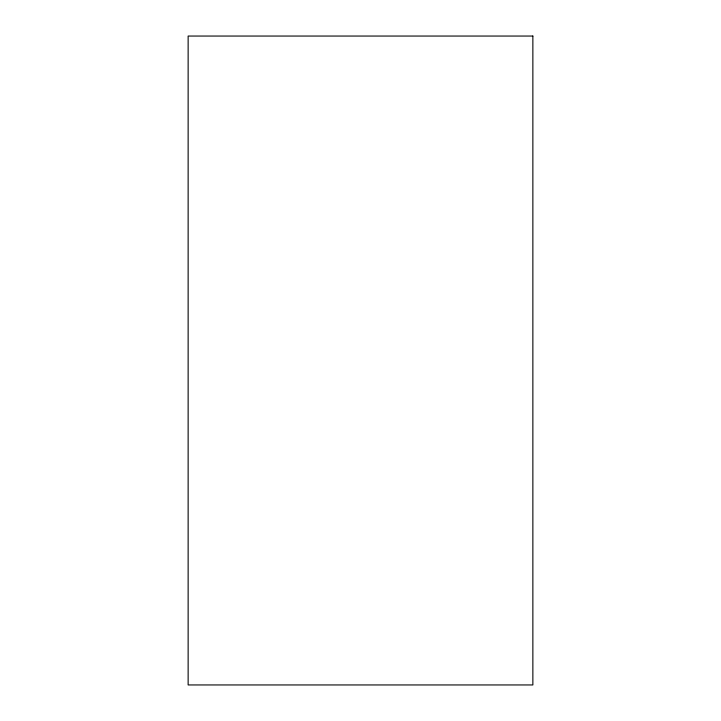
<?xml version="1.0" encoding="UTF-8"?>
<svg xmlns="http://www.w3.org/2000/svg" width="721" height="721" viewBox="0 0 721 721"><rect width="100%" height="100%" fill="white"/><g stroke="black" fill="none" stroke-linecap="round" stroke-linejoin="round"><path stroke-width="1.08" d="M532.864 36.05L188.136 36.05L188.136 684.95L532.864 684.95L532.864 36.05"/></g></svg>
